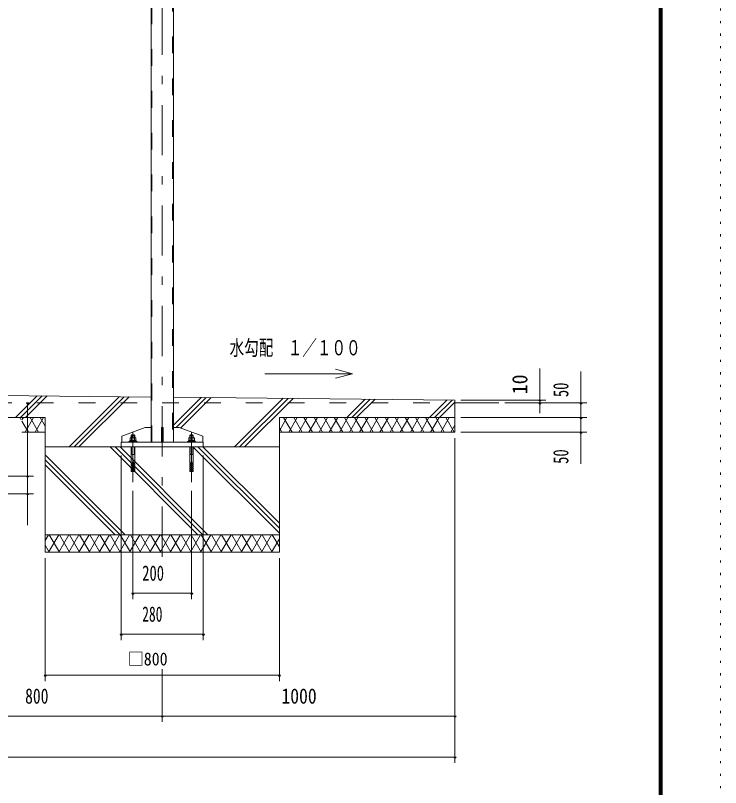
# Model space of a CAD drawing. Units: millimetres, scale not verified. Extents: x -32469 to 32469, y -14700 to 14700.
# Drawn here: x 24038 to 32469, y -3766 to 5467 of the extents above; entities that cross this region are included whole.
import ezdxf
from ezdxf.enums import TextEntityAlignment as Align

# ---------------------------------------------------------------- set-up
doc = ezdxf.new("R2010")
doc.units = ezdxf.units.MM
doc.header["$LTSCALE"] = 50
for name, pattern in [('USER2', [10, 4, -6]), ('USER3', [24, 12, -5, 2, -5]), ('USER4', [3, 0.5, -2.5])]:
    doc.linetypes.add(name, pattern=pattern)
for name, color, linetype, lineweight in [('0-6_2-0BOLD', 7, 'Continuous', 18), ('0-7_2-1HIDDEN', 3, 'USER2', 18), ('0-8_2-2CENTER', 3, 'USER3', 18), ('0-9_2-4THIN', 4, 'Continuous', 18), ('0-A_2-5DIM', 3, 'Continuous', 18), ('0-B_2-6HATCH', 2, 'Continuous', 18), ('0-C_F-F', 5, 'Continuous', 18), ('0-D_F-E_J_ADD', 3, 'USER4', 18)]:
    doc.layers.add(name, color=color, linetype=linetype, lineweight=lineweight)
doc.styles.add('ＭＳ ゴシック', font='')
doc.styles.get('ＭＳ ゴシック').set_extended_font_data('MS Gothic')

msp = doc.modelspace()

# ---------------------------------------------------------------- linework, layer by layer
at = {"layer": '0-6_2-0BOLD'}
for p, q in [((25659.97, 6082.9), (25659.97, 363.9)), ((25927.02, 363.9), (25927.02, 5704.38)), ((25659.97, 904.23), (23127, 929.56)), ((29293.49, 832.9), (29818.5, 832.9)), ((24393.49, -952.1), (24393.49, 657.9)), ((29293.48, 657.9), (27193.49, 657.9)), ((27193.49, -952.1), (27193.49, 657.9)), ((24393.49, 482.9), (24116.21, 482.9)), ((25782.98, 363.9), (25782.98, 538.9)), ((29293.48, 482.9), (27193.49, 482.9)), ((25394.48, 371.95), (25394.48, 363.9)), ((25429.48, 449.98), (25422.48, 442.98)), ((25426.31, 414.29), (25426.31, 382.45)), ((25443.48, 382.45), (25432.99, 371.95)), ((25443.48, 371.95), (25453.98, 382.45)), ((25460.66, 382.45), (25460.66, 414.29)), ((25464.48, 442.98), (25464.48, 417.45)), ((25481.11, 371.95), (25481.11, 382.45)), ((26105.86, 371.95), (26105.86, 382.45)), ((26122.48, 417.45), (26122.48, 442.98)), ((26126.31, 414.29), (26126.31, 382.45)), ((26132.98, 382.45), (26143.48, 371.95)), ((26153.98, 371.95), (26143.48, 382.45)), ((26160.65, 382.45), (26160.65, 414.29)), ((26192.48, 371.95), (26192.48, 363.9)), ((24393.49, 307.9), (27193.49, 307.9)), ((26122.48, 113.31), (26122.48, 307.9)), ((26283.48, 363.9), (26283.48, 307.9)), ((25464.48, 215.64), (25422.47, 215.64)), ((26122.48, 215.64), (26164.48, 215.64)), ((25426.68, 113.31), (25422.47, 104.91)), ((25464.48, 104.91), (25460.28, 113.31)), ((26139.28, 113.31), (26122.48, 113.31)), ((26126.68, 113.31), (26122.48, 104.91)), ((26164.48, 104.91), (26160.28, 113.31)), ((25426.68, 88.11), (25422.47, 79.71)), ((25426.68, 62.91), (25422.47, 54.51)), ((25426.68, 37.71), (25422.47, 29.31)), ((25464.48, 79.71), (25460.28, 88.11)), ((25464.48, 54.51), (25460.28, 62.91)), ((25464.48, 29.31), (25460.28, 37.71)), ((26126.68, 62.91), (26122.48, 54.51)), ((26126.68, 37.71), (26122.48, 29.31)), ((26164.48, 79.71), (26160.28, 88.11)), ((26164.48, 54.51), (26160.28, 62.91)), ((26164.48, 29.31), (26160.28, 37.71)), ((27193.49, -742.1), (24393.49, -742.1)), ((24393.49, -952.1), (27193.49, -952.1))]:
    msp.add_line(p, q, dxfattribs=at)
for points in [[(25927.02, 901.56), (29293.48, 867.9), (29293.48, 482.9)], [(24393.49, 657.9), (23693.5, 657.9), (23693.5, -252.1), (22293.5, -252.1)], [(25309.95, 363.9), (25309.95, 433.9), (25589.95, 538.9), (25659.95, 538.9)], [(25782.98, 538.9), (25803.98, 538.9), (25803.98, 363.9)], [(25927, 538.9), (25997, 538.9), (26277, 433.9), (26277, 363.9)], [(25394.48, 371.95), (25492.48, 371.95), (25492.48, 363.9)], [(25481.11, 382.45), (25405.86, 382.45), (25405.86, 371.95)], [(25472.36, 417.45), (25414.61, 417.45), (25409.13, 414.29), (25409.13, 382.45)], [(25429.48, 449.98), (25457.48, 449.98), (25464.48, 442.98), (25422.48, 442.98), (25422.48, 417.45)], [(25472.36, 417.45), (25477.83, 414.29), (25477.83, 382.45)], [(26192.48, 371.95), (26094.48, 371.95), (26094.48, 363.9)], [(26105.86, 382.45), (26181.1, 382.45), (26181.1, 371.95)], [(26172.35, 417.45), (26114.61, 417.45), (26109.13, 414.29), (26109.13, 382.45)], [(26164.48, 442.98), (26122.48, 442.98), (26129.48, 449.98)], [(26129.48, 449.98), (26157.48, 449.98), (26164.48, 442.98), (26164.48, 417.45)], [(26172.35, 417.45), (26177.83, 414.29), (26177.83, 382.45)], [(26283.48, 363.9), (25303.48, 363.9), (25303.48, 307.9)], [(25422.47, 307.9), (25422.47, 113.31), (25439.27, 113.31)], [(25447.68, 113.31), (25464.48, 113.31), (25464.48, 307.9)], [(26164.47, 307.9), (26164.48, 113.31), (26147.68, 113.31)], [(25439.27, 29.31), (25422.47, 29.31), (25422.47, 12.51), (25439.27, 12.51), (25439.27, 130.11)], [(25439.27, 104.91), (25422.47, 104.91), (25422.47, 88.11), (25439.27, 88.11)], [(25439.27, 130.11), (25447.68, 130.11), (25447.68, 12.51), (25464.48, 12.51), (25464.48, 29.31), (25447.68, 29.31)], [(25447.68, 88.11), (25464.48, 88.11), (25464.48, 104.91), (25447.68, 104.91)], [(26147.68, 29.31), (26164.48, 29.31), (26164.48, 12.51), (26147.68, 12.51), (26147.68, 130.11), (26139.28, 130.11), (26139.28, 12.51), (26122.48, 12.51), (26122.48, 29.31), (26139.28, 29.31)], [(26139.28, 88.11), (26122.48, 88.11), (26122.48, 104.91), (26139.28, 104.91)], [(26147.68, 104.91), (26164.48, 104.91), (26164.48, 88.11), (26147.68, 88.11)], [(25439.27, 79.71), (25422.47, 79.71), (25422.47, 62.91), (25439.27, 62.91)], [(25439.27, 54.51), (25422.47, 54.51), (25422.47, 37.71), (25439.27, 37.71)], [(25447.68, 62.91), (25464.48, 62.91), (25464.48, 79.71), (25447.68, 79.71)], [(25447.68, 37.71), (25464.48, 37.71), (25464.48, 54.51), (25447.68, 54.51)], [(26126.68, 88.11), (26122.48, 79.71), (26139.28, 79.71)], [(26139.28, 62.91), (26122.48, 62.91), (26122.48, 79.71)], [(26139.28, 37.71), (26122.48, 37.71), (26122.48, 54.51), (26139.28, 54.51)], [(26147.68, 79.71), (26164.48, 79.71), (26164.48, 62.91), (26147.68, 62.91)], [(26147.68, 54.51), (26164.48, 54.51), (26164.48, 37.71), (26147.68, 37.71)]]:
    msp.add_lwpolyline(points, dxfattribs=at)
for centre, radius, start, end in [((25417.71, 404.21), 13.24, 49.5701, 90), ((25443.48, 369.22), 48.23, 69.13593, 110.86406), ((25469.25, 404.21), 13.24, 90, 130.42989), ((26117.72, 404.21), 13.24, 49.57011, 90), ((26143.48, 369.22), 48.23, 69.13594, 110.86407), ((26169.25, 404.21), 13.24, 90, 130.4299)]:
    msp.add_arc(centre, radius, start, end, dxfattribs=at)
at = {"layer": '0-7_2-1HIDDEN'}
for p, q in [((25669.77, 363.9), (25669.77, 6082.9)), ((25917.22, 5714.18), (25917.22, 363.9)), ((15293.49, 832.9), (29293.48, 832.9))]:
    msp.add_line(p, q, dxfattribs=at)
at = {"layer": '0-8_2-2CENTER'}
for p, q in [((25793.5, -1005.48), (25793.5, 8168.6)), ((25793.49, -1005.48), (25793.49, 832.9)), ((25443.48, -112.44), (25443.48, 538.9)), ((26143.48, -112.44), (26143.48, 538.9))]:
    msp.add_line(p, q, dxfattribs=at)
at = {"layer": '0-9_2-4THIN'}
for p, q in [((25427.73, 417.45), (25427.73, 448.23)), ((25459.23, 417.45), (25459.23, 448.23)), ((26127.73, 448.23), (26127.73, 417.45)), ((26159.23, 417.45), (26159.23, 448.23)), ((25426.68, 215.64), (25426.68, 307.9)), ((26160.28, 215.64), (26160.28, 307.9)), ((25426.68, 215.64), (25422.47, 208.37)), ((26160.28, 215.64), (26164.48, 208.36))]:
    msp.add_line(p, q, dxfattribs=at)
for points in [[(25460.28, 307.9), (25460.28, 215.64), (25464.48, 208.36)], [(26126.68, 307.9), (26126.69, 215.64), (26122.48, 208.37)]]:
    msp.add_lwpolyline(points, dxfattribs=at)
at = {"layer": '0-A_2-5DIM'}
for p, q in [((30308.5, 1245.9), (30308.5, 711.14)), ((30798.51, 104.9), (30798.51, 1210.9)), ((28068.49, 1182.9), (27018.49, 1182.9)), ((24197.5, 832.9), (24169.5, 832.9)), ((24183.5, 832.9), (24183.5, -42.1)), ((30378.5, 867.9), (29363.48, 867.9)), ((29888.5, 832.9), (30868.51, 832.9)), ((30322.5, 867.9), (30294.5, 867.9)), ((30322.5, 832.9), (30294.5, 832.9)), ((30812.51, 832.9), (30784.51, 832.9)), ((30868.51, 657.9), (29363.48, 657.9)), ((30812.51, 657.9), (30784.51, 657.9)), ((29363.48, 482.9), (30868.51, 482.9)), ((30812.51, 482.9), (30784.51, 482.9)), ((29293.48, -3472.09), (29293.48, 412.9)), ((29293.48, 412.9), (29293.48, -2982.09)), ((25303.48, -2002.1), (25303.48, 202.9)), ((26283.48, 202.9), (26283.48, -2002.1)), ((23763.5, -42.1), (24253.5, -42.1)), ((24197.5, -42.1), (24169.5, -42.1)), ((24183.5, -42.1), (24183.5, -252.1)), ((24253.5, -252.1), (23763.5, -252.1)), ((24197.5, -252.1), (24169.5, -252.1)), ((24183.5, -252.1), (24183.5, -630.1)), ((25443.48, -1512.1), (25443.48, -217.44)), ((26143.48, -217.44), (26143.48, -1512.1)), ((24393.49, -2492.1), (24393.49, -1022.1)), ((27193.49, -1022.09), (27193.49, -2492.1)), ((25457.48, -1442.1), (25429.48, -1442.1)), ((26143.48, -1442.1), (25443.48, -1442.1)), ((26157.48, -1442.1), (26129.48, -1442.1)), ((25317.48, -1932.1), (25289.48, -1932.1)), ((26283.48, -1932.1), (25303.48, -1932.1)), ((26297.48, -1932.1), (26269.48, -1932.1)), ((25793.49, -2352.1), (25793.49, -2982.1)), ((24407.49, -2422.1), (24379.49, -2422.1)), ((27193.49, -2422.1), (24393.49, -2422.1)), ((27207.49, -2422.1), (27179.49, -2422.1)), ((22993.48, -2912.09), (25793.49, -2912.09)), ((25807.49, -2912.09), (25779.49, -2912.09)), ((25793.49, -2912.09), (29293.48, -2912.09)), ((29307.48, -2912.09), (29279.48, -2912.09)), ((29307.48, -2912.09), (29279.48, -2912.09)), ((15293.49, -3402.09), (29293.48, -3402.09)), ((29307.48, -3402.09), (29279.48, -3402.09))]:
    msp.add_line(p, q, dxfattribs=at)
msp.add_lwpolyline([(27865.65, 1128.55), (28068.49, 1182.9), (27865.65, 1237.25)], dxfattribs=at)
for centre in [(24183.5, 832.9), (30308.5, 867.9), (30308.5, 832.9), (30798.51, 832.9), (30798.51, 657.9), (30798.51, 482.9), (24183.5, -42.1), (24183.5, -252.1), (25443.48, -1442.1), (26143.48, -1442.1), (25303.48, -1932.1), (26283.48, -1932.1), (24393.49, -2422.1), (27193.49, -2422.1), (25793.49, -2912.09), (29293.48, -2912.09), (29293.48, -2912.09), (29293.48, -3402.09)]:
    msp.add_arc(centre, 14, 180, 0, dxfattribs=at)
at = {"layer": '0-B_2-6HATCH'}
for p, q in [((24039, 657.9), (24298.94, 917.84)), ((24357.75, 917.26), (24098.39, 657.9)), ((24157.79, 657.9), (24416.56, 916.67)), ((24678.95, 307.9), (25279.09, 908.04)), ((25337.9, 907.45), (24738.34, 307.9)), ((24797.74, 307.9), (25396.71, 906.87)), ((25927.02, 566.02), (26259.24, 898.24)), ((26318.04, 897.65), (25959.29, 538.9)), ((26012.77, 532.99), (26376.85, 897.06)), ((27239.38, 888.44), (26658.84, 307.9)), ((26718.24, 307.9), (27298.19, 887.85)), ((26777.64, 307.9), (27357, 887.26)), ((27998.79, 657.9), (28219.53, 878.64)), ((28278.34, 878.05), (28058.19, 657.9)), ((28117.59, 657.9), (28337.15, 877.46)), ((28988.74, 657.9), (29199.68, 868.84)), ((29258.49, 868.25), (29048.14, 657.9)), ((29293.48, 843.84), (29107.53, 657.9)), ((24091.93, 657.9), (24104, 636.99)), ((24116.21, 629.96), (24132.34, 657.9)), ((24152.55, 482.9), (24253.59, 657.9)), ((24213.17, 657.9), (24314.21, 482.9)), ((24273.79, 482.9), (24374.83, 657.9)), ((24334.42, 657.9), (24393.49, 555.59)), ((27193.49, 499.95), (27284.68, 657.9)), ((27244.27, 657.9), (27345.3, 482.9)), ((27304.89, 482.9), (27405.92, 657.9)), ((27365.51, 657.9), (27466.55, 482.9)), ((27426.13, 482.9), (27527.17, 657.9)), ((27486.75, 657.9), (27587.79, 482.9)), ((27547.37, 482.9), (27648.41, 657.9)), ((27608, 657.9), (27709.03, 482.9)), ((27668.62, 482.9), (27769.65, 657.9)), ((27729.24, 657.9), (27830.28, 482.9)), ((27789.86, 482.9), (27890.9, 657.9)), ((27850.48, 657.9), (27951.52, 482.9)), ((27911.11, 482.9), (28012.14, 657.9)), ((28072.76, 482.9), (27971.73, 657.9)), ((28133.39, 657.9), (28032.35, 482.9)), ((28092.97, 657.9), (28194.01, 482.9)), ((28153.59, 482.9), (28254.63, 657.9)), ((28214.22, 657.9), (28315.25, 482.9)), ((28274.84, 482.9), (28375.87, 657.9)), ((28335.46, 657.9), (28436.5, 482.9)), ((28396.08, 482.9), (28497.11, 657.9)), ((28456.7, 657.9), (28557.74, 482.9)), ((28517.32, 482.9), (28618.36, 657.9)), ((28577.95, 657.9), (28678.98, 482.9)), ((28638.57, 482.9), (28739.6, 657.9)), ((28699.19, 657.9), (28800.23, 482.9)), ((28759.81, 482.9), (28860.85, 657.9)), ((28820.44, 657.9), (28921.47, 482.9)), ((28881.05, 482.9), (28982.09, 657.9)), ((29042.71, 482.9), (28941.68, 657.9)), ((29103.34, 657.9), (29002.3, 482.9)), ((29062.92, 657.9), (29163.96, 482.9)), ((29123.54, 482.9), (29224.58, 657.9)), ((29184.17, 657.9), (29285.2, 482.9)), ((24192.97, 482.9), (24116.21, 615.85)), ((29244.79, 482.9), (29293.48, 567.24)), ((27193.49, 535.84), (27224.06, 482.9)), ((25170.59, 307.9), (26220.59, -742.1)), ((26279.98, -742.1), (25229.98, 307.9)), ((25289.38, 307.9), (26339.38, -742.1)), ((26160.54, 307.9), (27193.49, -725.05)), ((27193.49, -665.66), (26219.93, 307.9)), ((26279.33, 307.9), (27193.49, -606.26)), ((25349.43, -742.1), (24393.49, 213.84)), ((24393.49, 154.45), (25290.04, -742.1)), ((25230.64, -742.1), (24393.49, 95.05)), ((24393.49, -811.54), (24433.58, -742.1)), ((24433.58, -952.1), (24554.82, -742.1)), ((24563.02, -952.1), (24441.77, -742.1)), ((24554.82, -952.1), (24676.06, -742.1)), ((24684.26, -952.1), (24563.02, -742.1)), ((24676.07, -952.1), (24797.31, -742.1)), ((24805.5, -952.1), (24684.26, -742.1)), ((24797.31, -952.1), (24918.55, -742.1)), ((24926.75, -952.1), (24805.51, -742.1)), ((24918.55, -952.1), (25039.8, -742.1)), ((24926.75, -742.1), (25047.99, -952.1)), ((25039.8, -952.1), (25161.04, -742.1)), ((25047.99, -742.1), (25169.24, -952.1)), ((25161.04, -952.1), (25282.28, -742.1)), ((25169.24, -742.1), (25290.48, -952.1)), ((25282.28, -952.1), (25403.53, -742.1)), ((25290.48, -742.1), (25411.72, -952.1)), ((25403.53, -952.1), (25524.77, -742.1)), ((25411.72, -742.1), (25532.97, -952.1)), ((25524.77, -952.1), (25646.01, -742.1)), ((25532.97, -742.1), (25654.21, -952.1)), ((25646.01, -952.1), (25767.26, -742.1)), ((25654.21, -742.1), (25775.45, -952.1)), ((25767.26, -952.1), (25888.5, -742.1)), ((25775.45, -742.1), (25896.7, -952.1)), ((25888.5, -952.1), (26009.74, -742.1)), ((25896.7, -742.1), (26017.94, -952.1)), ((26009.75, -952.1), (26130.99, -742.1)), ((26017.94, -742.1), (26139.18, -952.1)), ((26130.99, -952.1), (26252.23, -742.1)), ((26139.18, -742.1), (26260.43, -952.1)), ((26252.23, -952.1), (26373.47, -742.1)), ((26260.43, -742.1), (26381.67, -952.1)), ((26373.48, -952.1), (26494.72, -742.1)), ((26381.67, -742.1), (26502.91, -952.1)), ((26494.72, -952.1), (26615.96, -742.1)), ((26502.92, -742.1), (26624.16, -952.1)), ((26615.96, -952.1), (26737.21, -742.1)), ((26624.16, -742.1), (26745.4, -952.1)), ((26737.21, -952.1), (26858.45, -742.1)), ((26745.4, -742.1), (26866.64, -952.1)), ((26858.45, -952.1), (26979.69, -742.1)), ((26866.65, -742.1), (26987.89, -952.1)), ((26979.69, -952.1), (27100.94, -742.1)), ((26987.89, -742.1), (27109.13, -952.1)), ((27100.94, -952.1), (27193.49, -791.79)), ((27109.13, -742.1), (27193.49, -888.21)), ((24441.77, -952.1), (24393.49, -868.46))]:
    msp.add_line(p, q, dxfattribs=at)
at = {"layer": '0-C_F-F'}
for points in [[(31768.6, 14140), (31768.6, -14000), (-8411.4, -14000), (-8411.4, 14140)], [(31765.1, 14136.5), (-8407.9, 14136.5), (-8407.9, -13996.5), (31765.1, -13996.5)], [(31761.6, 14133), (31761.6, -13993), (-8404.4, -13993), (-8404.4, 14133)], [(31758.1, 14129.5), (31758.1, -13989.5), (-8400.9, -13989.5), (-8400.9, 14129.5)], [(31754.6, 14126), (31754.6, -13986), (-8397.4, -13986), (-8397.4, 14126)], [(31751.1, 14122.5), (31751.1, -13982.5), (-8393.9, -13982.5), (-8393.9, 14122.5)], [(31747.6, 14119), (-8390.4, 14119), (-8390.4, -13979), (31747.6, -13979)], [(31744.1, 14115.5), (-8386.9, 14115.5), (-8386.9, -13975.5), (31744.1, -13975.5)], [(31740.6, 14112), (31740.6, -13972), (-8383.4, -13972), (-8383.4, 14112)], [(31737.1, 14108.5), (-8379.9, 14108.5), (-8379.9, -13968.5), (31737.1, -13968.5)], [(31733.6, 14105), (31733.6, -13965), (-8376.4, -13965), (-8376.4, 14105)]]:
    msp.add_lwpolyline(points, close=True, dxfattribs=at)
at = {"layer": '0-D_F-E_J_ADD'}
msp.add_line((24183.5, 657.9), (24183.5, -252.1), dxfattribs=at)
at = {"layer": '0-D_F-E_J_ADD', "color": 5}
msp.add_lwpolyline([(32468.6, 14700), (32468.6, -14700), (-9111.4, -14700), (-9111.4, 14700)], close=True, dxfattribs=at)

# ---------------------------------------------------------------- texts
at = {"layer": '0-A_2-5DIM', "color": 7, "style": 'ＭＳ ゴシック'}
for s, height, width, p in [('水勾配\u3000１／１００', 182.3, 0.7, (26598.49, 1347.77)), ('200', 182.3, 0.7, (25553.73, -1347.23)), ('280', 182.3, 0.65, (25553.73, -1837.23)), ('□800', 155, 0.9, (25382.24, -2352.1)), ('800', 182.3, 0.75, (24153.73, -2817.22)), ('1000', 182.3, 0.85, (27217.98, -2817.22))]:
    msp.add_text(s, height=height, dxfattribs=dict(at, width=width)).set_placement(p, align=Align.BOTTOM_LEFT)
for s, width, p in [('10', 0.95, (30213.63, 937.9)), ('50', 0.7, (30703.64, 902.9)), ('50', 0.7, (30703.64, 104.9))]:
    msp.add_text(s, height=182.3, rotation=90, dxfattribs=dict(at, width=width)).set_placement(p, align=Align.BOTTOM_LEFT)

doc.saveas('drawing.dxf')
